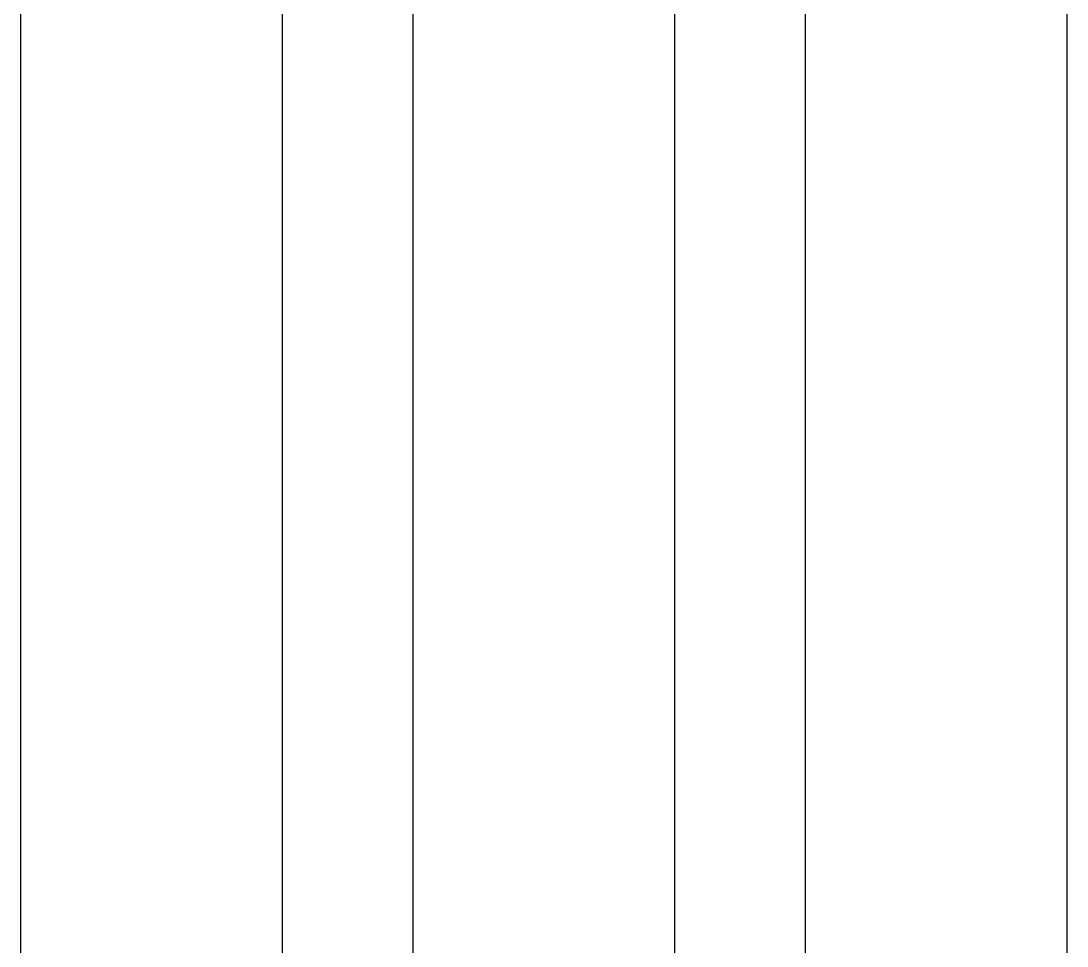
# Model space of a CAD drawing. Header units: millimetres. Extents: x 1417 to 35090, y -5751 to 14938.
# Drawn here: x 3556 to 3962.4, y -3594.2 to -3234.8 of the extents above; entities that cross this region are included whole.
import ezdxf

# ---------------------------------------------------------------- set-up
doc = ezdxf.new("R2010")
doc.units = ezdxf.units.MM

msp = doc.modelspace()

# ---------------------------------------------------------------- linework, layer by layer
at = {"linetype": 'Continuous'}
for p, q in [((3556, -5750.87), (3556, -2925.36)), ((3657.6, -5750.87), (3657.6, -2925.36)), ((3708.4, -5750.87), (3708.4, -2925.36)), ((3810, -5750.87), (3810, -2925.36)), ((3860.8, -5750.87), (3860.8, -2925.36)), ((3962.4, -5750.87), (3962.4, -2925.36))]:
    msp.add_line(p, q, dxfattribs=at)

doc.saveas('drawing.dxf')
